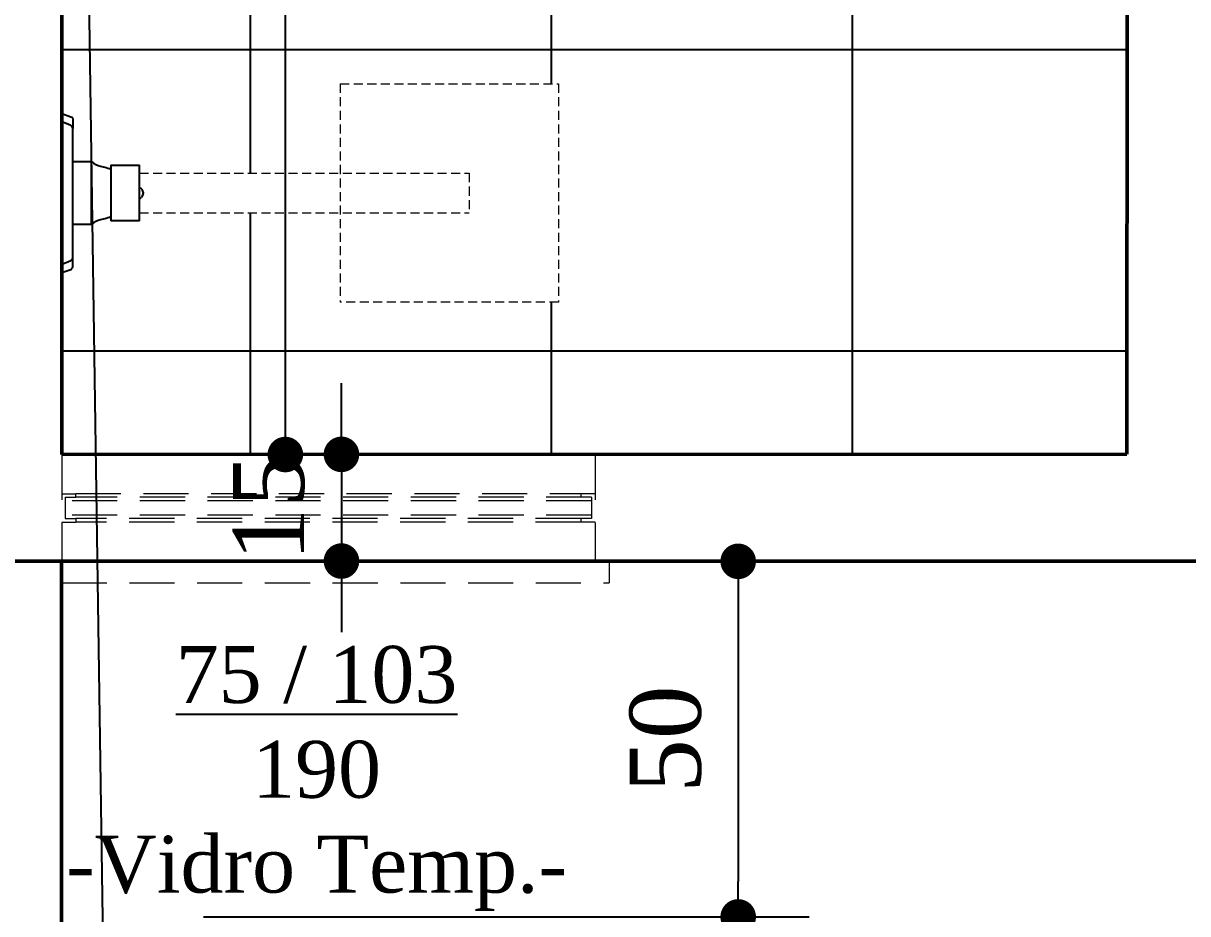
# Model space of a CAD drawing. Header units: centimetres. Extents: x -48696 to 156237, y -5617 to 29024.
# Drawn here: x -44952.4 to -44788.7, y 10111.8 to 10237 of the extents above; entities that cross this region are included whole.
import ezdxf

# ---------------------------------------------------------------- set-up
doc = ezdxf.new("R2010")
doc.units = ezdxf.units.CM
doc.linetypes.add('HIDDEN', pattern=[9.525, 6.35, -3.175])
doc.layers.add('A0 BV', color=7, linetype='Continuous', plot=False)
for name, color, linetype in [('Hachuria - Moveis', 1, 'Continuous'), ('Piso', 55, 'Continuous'), ('Portas-Cotas', 2, 'Continuous')]:
    doc.layers.add(name, color=color, linetype=linetype)
for name, color, linetype, lineweight in [('Parede Baixa', 5, 'Continuous', 50), ('Projeção Janela', 15, 'HIDDEN', 9), ('Projeção Viga', 1, 'HIDDEN', 9)]:
    doc.layers.add(name, color=color, linetype=linetype, lineweight=lineweight)
doc.styles.add('Valéria', font='romantic.ttf', dxfattribs={"height": 10})
doc.dimstyles.new('Cota - 50', dxfattribs={"dimtxt": 10, "dimasz": 5, "dimexe": 10, "dimexo": 20, "dimgap": 5, "dimtad": 1, "dimtxsty": 'Valéria', "dimblk": 'DOT', "dimcen": 0, "dimclrd": 12, "dimclre": 12, "dimclrt": 2, "dimazin": 2, "dimtfac": 1, "dimtix": 1, "dimtmove": 0, "dimatfit": 3, "dimldrblk": 'DOT', "dimfxl": 1, "dimarcsym": 0})

# ---------------------------------------------------------------- blocks, each defined once
blk = doc.blocks.new('_Dot')
at = {"color": 0, "linetype": 'ByBlock', "lineweight": -2}
blk.add_line((-0.5, 0), (-1, 0), dxfattribs=at)
at = {"color": 0, "linetype": 'ByBlock', "const_width": 0.5}
blk.add_lwpolyline([(-0.25, 0, 1), (0.25, 0, 1)], format="xyb", close=True, dxfattribs=at)
blk = doc.blocks.new('*D1687')
at = {"color": 12, "lineweight": -2, "transparency": 16777216}
for p, q in [((-44846.74, 12273.86), (-44711.33, 12337.45)), ((-43585.33, 9916.47), (-44718.26, 12328.67)), ((-43709.57, 9852.6), (-43574.16, 9916.2))]:
    blk.add_line(p, q, dxfattribs=at)
at = {"layer": 'Defpoints', "color": 0, "transparency": 16777216}
for p in [(-44720.39, 12333.2), (-44864.85, 12265.35), (-43727.67, 9844.1)]:
    blk.add_point(p, dxfattribs=at)
at = {"color": 12, "lineweight": -2, "transparency": 16777216, "xscale": 5, "yscale": 5, "zscale": 5}
for p, rotation in [((-44720.39, 12333.2), 115.1577922411707), ((-43583.21, 9911.95), 295.1577922411707)]:
    blk.add_blockref('_Dot', p, dxfattribs=dict(at, rotation=rotation))
at = {"color": 2, "transparency": 16777216, "insert": (-44142.57, 11126.91), "char_height": 10, "attachment_point": 5, "rotation": 295.1578, "style": 'Valéria'}
blk.add_mtext('2675', dxfattribs=at)
blk = doc.blocks.new('*D1733')
at = {"color": 12, "lineweight": -2, "transparency": 16777216}
for p, q in [((-44907.65, 10181.37), (-44907.65, 10186.37)), ((-44825.13, 10176.37), (-44917.65, 10176.37)), ((-44907.65, 10176.37), (-44907.65, 10161.37)), ((-44825.13, 10161.37), (-44917.65, 10161.37)), ((-44907.65, 10156.37), (-44907.65, 10151.37))]:
    blk.add_line(p, q, dxfattribs=at)
at = {"layer": 'Defpoints', "color": 0, "transparency": 16777216}
for p in [(-44805.13, 10176.37), (-44907.65, 10161.37), (-44805.13, 10161.37)]:
    blk.add_point(p, dxfattribs=at)
at = {"color": 12, "lineweight": -2, "transparency": 16777216, "xscale": 5, "yscale": 5, "zscale": 5}
for p, rotation in [((-44907.65, 10176.37), 270), ((-44907.65, 10161.37), 90)]:
    blk.add_blockref('_Dot', p, dxfattribs=dict(at, rotation=rotation))
at = {"color": 2, "transparency": 16777216, "insert": (-44917.84, 10168.87), "char_height": 10, "attachment_point": 5, "rotation": 90, "style": 'Valéria'}
blk.add_mtext('15', dxfattribs=at)
blk = doc.blocks.new('*D1799')
at = {"color": 12, "lineweight": -2, "transparency": 16777216}
for p, q in [((-44926.99, 10161.33), (-44841.86, 10161.33)), ((-44851.86, 10156.33), (-44851.86, 10116.33)), ((-44927.03, 10111.33), (-44841.86, 10111.33))]:
    blk.add_line(p, q, dxfattribs=at)
at = {"layer": 'Defpoints', "color": 0, "transparency": 16777216}
for p in [(-44946.99, 10161.33), (-44947.03, 10111.33), (-44851.86, 10111.33)]:
    blk.add_point(p, dxfattribs=at)
at = {"color": 12, "lineweight": -2, "transparency": 16777216, "xscale": 5, "yscale": 5, "zscale": 5}
for p, rotation in [((-44851.86, 10161.33), 90), ((-44851.86, 10111.33), 270)]:
    blk.add_blockref('_Dot', p, dxfattribs=dict(at, rotation=rotation))
at = {"color": 2, "transparency": 16777216, "insert": (-44862.05, 10136.33), "char_height": 10, "attachment_point": 5, "rotation": 90, "style": 'Valéria'}
blk.add_mtext('50', dxfattribs=at)
blk = doc.blocks.new('*D1734')
at = {"color": 12, "lineweight": -2, "transparency": 16777216}
for p, q in [((-44785.13, 10161.37), (-44775.01, 10161.37)), ((-44785.01, 10156.37), (-44785.01, 9847.37)), ((-44784.66, 9842.37), (-44775.01, 9842.37))]:
    blk.add_line(p, q, dxfattribs=at)
at = {"layer": 'Defpoints', "color": 0, "transparency": 16777216}
for p in [(-44805.13, 10161.37), (-44804.66, 9842.37), (-44785.01, 9842.37)]:
    blk.add_point(p, dxfattribs=at)
at = {"color": 12, "lineweight": -2, "transparency": 16777216, "xscale": 5, "yscale": 5, "zscale": 5}
for p, rotation in [((-44785.01, 10161.37), 90), ((-44785.01, 9842.37), 270)]:
    blk.add_blockref('_Dot', p, dxfattribs=dict(at, rotation=rotation))
at = {"color": 2, "transparency": 16777216, "insert": (-44795.17, 10001.87), "char_height": 10, "attachment_point": 5, "rotation": 90, "style": 'Valéria'}
blk.add_mtext('319', dxfattribs=at)
blk = doc.blocks.new('*D1833')
at = {"layer": 'A0 BV', "color": 12, "lineweight": -2, "transparency": 16777216}
for p, q in [((-44926.85, 10416.35), (-44905.54, 10416.35)), ((-44915.54, 10181.35), (-44915.54, 10411.35)), ((-44926.99, 10176.35), (-44905.54, 10176.35))]:
    blk.add_line(p, q, dxfattribs=at)
at = {"layer": 'Defpoints', "color": 0, "transparency": 16777216}
for p in [(-44946.85, 10416.35), (-44915.54, 10416.35), (-44946.99, 10176.35)]:
    blk.add_point(p, dxfattribs=at)
at = {"layer": 'A0 BV', "color": 12, "lineweight": -2, "transparency": 16777216, "xscale": 5, "yscale": 5, "zscale": 5}
for p, rotation in [((-44915.54, 10416.35), 90), ((-44915.54, 10176.35), 270)]:
    blk.add_blockref('_Dot', p, dxfattribs=dict(at, rotation=rotation))
at = {"layer": 'A0 BV', "color": 2, "transparency": 16777216, "insert": (-44925.66, 10296.35), "char_height": 10, "attachment_point": 5, "rotation": 90, "style": 'Valéria'}
blk.add_mtext('240', dxfattribs=at)

msp = doc.modelspace()

# ---------------------------------------------------------------- hatches: boundary and pattern name
at = {"layer": 'Piso'}
h = msp.add_hatch(dxfattribs=at)
h.set_pattern_fill('ANSI37', color=256, scale=13.333333, angle=45)
h.set_pattern_definition([(90, (-26378.48, -7504.41), (-42.33333, 3e-14), []), (180, (-26378.48, -7504.41), (-3e-14, -42.33333), [])])
h.paths.add_polyline_path([(-44797.20529, 10176.37589), (-44946.99123, 10176.32932), (-44946.96977, 10201.92171), (-44945.27301, 10201.8382), (-44945.42877, 10208.6864), (-44942.79735, 10208.6864), (-44936.04979, 10209.19471), (-44936.04979, 10210.32171), (-44907.82346, 10210.32171), (-44907.82346, 10197.75004), (-44877.14158, 10197.75004), (-44877.14158, 10228.49338), (-44907.82346, 10228.49338), (-44907.82346, 10215.92171), (-44936.04979, 10215.92171), (-44936.04979, 10217.04871), (-44940.0596, 10217.04871), (-44942.79735, 10217.55702), (-44945.42877, 10217.55702), (-44945.47119, 10224.36044), (-44946.96321, 10224.36131), (-44947.00767, 10256.34509), (-44797.15863, 10256.3759)])
h.paths.add_polyline_path([(-44797.15455, 10263.3759), (-44946.94047, 10263.34511), (-44946.94047, 10266.32836), (-44942.71073, 10266.32836), (-44942.71073, 10268.12797), (-44941.71719, 10268.42766), (-44941.44205, 10286.16627), (-44943.8113, 10286.20302), (-44945.01612, 10284.10166), (-44943.5245, 10283.24644), (-44942.71073, 10270.59503), (-44946.93624, 10270.59749), (-44946.91802, 10301.85042), (-44943.47542, 10301.85042), (-44943.47542, 10303.70112), (-44941.61199, 10303.70112), (-44941.61199, 10305.60791), (-44939.57669, 10305.60791), (-44939.57669, 10288.23873), (-44880.35846, 10288.93396), (-44880.35846, 10309.66422), (-44882.90316, 10326.37836), (-44900.38302, 10329.93276), (-44939.57669, 10327.24375), (-44939.57669, 10309.87457), (-44941.71333, 10309.87457), (-44941.71333, 10311.77157), (-44943.63552, 10311.99662), (-44943.7285, 10313.52589), (-44946.91121, 10313.52589), (-44946.89161, 10328.52227), (-44945.88707, 10327.92033), (-44944.4522, 10327.92033), (-44944.74181, 10329.48554), (-44941.92679, 10329.47182), (-44941.94023, 10326.71589), (-44940.54794, 10326.91432), (-44940.31168, 10329.31361), (-44939.8812, 10329.46073), (-44939.32189, 10333.70607), (-44936.82853, 10334.28526), (-44936.82853, 10339.65785), (-44936.82853, 10340.66073), (-44896.89537, 10340.66073), (-44896.85237, 10414.38658), (-44891.54482, 10414.38658), (-44891.54482, 10419.38658), (-44809.54378, 10419.5749), (-44809.53649, 10416.39879), (-44812.53648, 10416.3919), (-44812.36999, 10343.89209), (-44815.86998, 10343.88405), (-44815.81713, 10347.16431), (-44821.57944, 10346.68674), (-44821.57944, 10340.4119), (-44816.15415, 10337.41709), (-44815.50126, 10341.38489), (-44812.36423, 10341.38489), (-44812.35506, 10337.39211), (-44809.35507, 10337.399), (-44809.36425, 10341.39899), (-44805.86426, 10341.40702), (-44805.85705, 10338.2651), (-44801.85549, 10338.2651), (-44800.29671, 10340.87143), (-44800.29671, 10344.52446), (-44801.94594, 10347.08303), (-44806.29258, 10347.08303), (-44805.87, 10343.90702), (-44809.37, 10343.89898), (-44809.5319, 10414.39879), (-44799.53192, 10414.40085), (-44799.53233, 10416.39816), (-44797.06529, 10416.40652)])

# ---------------------------------------------------------------- linework, layer by layer
msp.add_line((-44937.1857, 9842.90048), (-44956.43446, 11130.92449))
at = {"layer": 'Hachuria - Moveis'}
for p, q in [((-44946.96977, 10224.32171), (-44945.69477, 10223.85708)), ((-44946.96977, 10224.32171), (-44946.96977, 10201.92171)), ((-44945.69477, 10223.85708), (-44945.62592, 10223.82232)), ((-44945.62592, 10223.82232), (-44945.56177, 10223.77058)), ((-44945.56177, 10223.77058), (-44945.50668, 10223.70539)), ((-44946.36359, 10222.90416), (-44946.96977, 10223.14252)), ((-44945.69477, 10222.61918), (-44946.36359, 10222.90416)), ((-44945.50668, 10222.44183), (-44945.69477, 10222.61918)), ((-44945.50668, 10223.70539), (-44945.4644, 10223.63119)), ((-44945.4644, 10222.35507), (-44945.50668, 10222.44183)), ((-44945.4644, 10223.63119), (-44945.43783, 10223.55303)), ((-44945.43783, 10222.26369), (-44945.4644, 10222.35507)), ((-44945.43783, 10223.55303), (-44945.42877, 10223.47626)), ((-44945.42877, 10222.17393), (-44945.43783, 10222.26369)), ((-44945.42877, 10223.47626), (-44945.42877, 10222.17393)), ((-44945.42877, 10217.55702), (-44945.42877, 10222.17393)), ((-44945.42877, 10217.55702), (-44942.79735, 10217.55702)), ((-44945.42877, 10208.6864), (-44945.42877, 10217.55702)), ((-44942.79735, 10217.55702), (-44942.5036, 10217.33593)), ((-44942.79735, 10208.6864), (-44942.79735, 10217.55702)), ((-44942.5036, 10217.33593), (-44942.19318, 10217.14957)), ((-44942.19318, 10217.14957), (-44941.86692, 10216.9987)), ((-44941.86692, 10216.9987), (-44941.5248, 10216.88156)), ((-44941.5248, 10216.88156), (-44941.16638, 10216.7999)), ((-44941.16638, 10216.7999), (-44940.93829, 10216.7547)), ((-44940.93829, 10216.7547), (-44940.71358, 10216.69838)), ((-44940.71358, 10216.69838), (-44940.49222, 10216.63103)), ((-44940.49222, 10216.63103), (-44940.27422, 10216.55265)), ((-44940.27422, 10216.55265), (-44940.0596, 10216.46316)), ((-44940.0596, 10217.04871), (-44936.04979, 10217.04871)), ((-44940.0596, 10217.04871), (-44940.0596, 10216.46316)), ((-44940.0596, 10216.46316), (-44940.0596, 10209.78026)), ((-44936.04979, 10213.93233), (-44936.04979, 10217.04871)), ((-44936.03037, 10213.92428), (-44936.04979, 10213.93233)), ((-44936.04979, 10212.3111), (-44936.04979, 10213.93233)), ((-44935.90986, 10213.85043), (-44936.03037, 10213.92428)), ((-44936.04979, 10212.3111), (-44936.03037, 10212.31914)), ((-44936.04979, 10209.19471), (-44936.04979, 10212.3111)), ((-44935.90986, 10212.39299), (-44936.03037, 10212.31914)), ((-44935.90986, 10213.85043), (-44935.80238, 10213.75863)), ((-44935.90986, 10212.39299), (-44935.80238, 10212.48479)), ((-44935.71058, 10213.65116), (-44935.80238, 10213.75863)), ((-44935.71058, 10212.59226), (-44935.80238, 10212.48479)), ((-44935.71058, 10213.65116), (-44935.63673, 10213.53064)), ((-44935.71058, 10212.59226), (-44935.63673, 10212.71278)), ((-44935.58264, 10213.40006), (-44935.63673, 10213.53064)), ((-44935.63673, 10212.71278), (-44935.58264, 10212.84336)), ((-44935.54965, 10213.26262), (-44935.58264, 10213.40006)), ((-44935.54965, 10212.9808), (-44935.58264, 10212.84336)), ((-44935.54965, 10213.26262), (-44935.53856, 10213.12171)), ((-44935.54965, 10212.9808), (-44935.53856, 10213.12171)), ((-44942.19336, 10209.09318), (-44942.50364, 10208.90746)), ((-44941.86711, 10209.24464), (-44942.19336, 10209.09318)), ((-44941.52485, 10209.36184), (-44941.86711, 10209.24464)), ((-44941.16638, 10209.44352), (-44941.52485, 10209.36184)), ((-44940.93829, 10209.48872), (-44941.16638, 10209.44352)), ((-44940.71358, 10209.54504), (-44940.93829, 10209.48872)), ((-44940.49222, 10209.61239), (-44940.71358, 10209.54504)), ((-44940.27422, 10209.69077), (-44940.49222, 10209.61239)), ((-44940.0596, 10209.78026), (-44940.27422, 10209.69077)), ((-44940.0596, 10209.78026), (-44940.0596, 10209.19471)), ((-44936.04979, 10209.19471), (-44940.0596, 10209.19471)), ((-44942.79735, 10208.6864), (-44945.42877, 10208.6864)), ((-44945.42877, 10204.0695), (-44945.42877, 10208.6864)), ((-44942.50364, 10208.90746), (-44942.79735, 10208.6864)), ((-44946.96977, 10203.1009), (-44946.36359, 10203.33926)), ((-44946.36359, 10203.33926), (-44945.69477, 10203.62424)), ((-44945.69477, 10203.62424), (-44945.50668, 10203.8016)), ((-44945.62592, 10202.4211), (-44945.56177, 10202.47284)), ((-44945.56177, 10202.47284), (-44945.50668, 10202.53803)), ((-44945.50668, 10203.8016), (-44945.4644, 10203.88835)), ((-44945.50668, 10202.53803), (-44945.4644, 10202.61223)), ((-44945.4644, 10203.88835), (-44945.43783, 10203.97973)), ((-44945.4644, 10202.61223), (-44945.43783, 10202.69039)), ((-44945.43783, 10203.97973), (-44945.42877, 10204.0695)), ((-44945.43783, 10202.69039), (-44945.42877, 10202.76716)), ((-44945.42877, 10202.76716), (-44945.42877, 10204.0695)), ((-44946.96977, 10201.92171), (-44945.69477, 10202.38634)), ((-44945.69477, 10202.38634), (-44945.62592, 10202.4211))]:
    msp.add_line(p, q, dxfattribs=at)
at = {"layer": 'Parede Baixa'}
for p, q in [((-44946.99123, 10176.32932), (-44946.85122, 10416.37572)), ((-44797.20529, 10176.37589), (-44797.06529, 10416.40652)), ((-44946.99122, 10176.34509), (-44797.20529, 10176.37589)), ((-44732.09117, 10161.37594), (-44971.62903, 10161.33947))]:
    msp.add_line(p, q, dxfattribs=at)
at = {"layer": 'Parede Baixa', "color": 4}
msp.add_line((-44947.1857, 9842.90048), (-44946.99997, 10161.32931), dxfattribs=at)
at = {"layer": 'Projeção Janela', "linetype": 'HIDDEN', "ltscale": 0.2}
for p, q in [((-44907.82346, 10228.49338), (-44877.14158, 10228.49338)), ((-44907.82346, 10228.49338), (-44907.82346, 10197.75004)), ((-44877.14158, 10228.49338), (-44877.14158, 10197.75004)), ((-44936.04979, 10215.92171), (-44889.68252, 10215.92171)), ((-44889.68252, 10215.92171), (-44889.68252, 10210.32171)), ((-44936.04979, 10210.32171), (-44889.68252, 10210.32171)), ((-44877.14158, 10197.75004), (-44907.82346, 10197.75004))]:
    msp.add_line(p, q, dxfattribs=at)
at = {"layer": 'Projeção Viga'}
for p, q in [((-44946.99123, 10176.32932), (-44946.99123, 10161.32932)), ((-44871.99123, 10176.32932), (-44871.99123, 10161.32932)), ((-44946.99123, 10170.82932), (-44944.99123, 10170.82932)), ((-44946.49123, 10170.32932), (-44946.49123, 10167.32932)), ((-44946.49123, 10170.32932), (-44944.99123, 10170.32932)), ((-44872.49123, 10169.82932), (-44946.49123, 10169.82932)), ((-44944.99123, 10170.32932), (-44944.99123, 10170.82932)), ((-44871.99123, 10170.82932), (-44944.99123, 10170.82932)), ((-44872.49123, 10170.32932), (-44944.99123, 10170.32932)), ((-44873.99123, 10170.82932), (-44873.99123, 10170.32932)), ((-44872.49123, 10170.32932), (-44872.49123, 10167.32932)), ((-44946.99123, 10166.82932), (-44944.99123, 10166.82932)), ((-44872.49123, 10167.82932), (-44946.49123, 10167.82932)), ((-44946.49123, 10167.32932), (-44944.99123, 10167.32932)), ((-44944.99123, 10167.32932), (-44944.99123, 10166.82932)), ((-44873.99123, 10167.32932), (-44944.99123, 10167.32932)), ((-44873.99123, 10166.82932), (-44944.99123, 10166.82932)), ((-44872.49123, 10167.32932), (-44873.99123, 10167.32932)), ((-44873.99123, 10167.32932), (-44873.99123, 10166.82932)), ((-44871.99123, 10166.82932), (-44873.99123, 10166.82932)), ((-44869.99123, 10161.32932), (-44869.99123, 10158.32932)), ((-44946.99123, 10158.32932), (-44869.99123, 10158.32932))]:
    msp.add_line(p, q, dxfattribs=at)

# ---------------------------------------------------------------- texts
at = {"layer": 'Portas-Cotas', "insert": (-44986.14584, 10149.42295), "char_height": 8, "attachment_point": 1, "style": 'Valéria'}
msp.add_mtext_dynamic_manual_height_columns('\\pxqc;{\\L75 / 103\\P}190\\P-Vidro Temp.-', width=150, gutter_width=50, heights=[0], dxfattribs=at)

# ---------------------------------------------------------------- dimensions: what is measured, and where the dimension line sits
dim = msp.add_aligned_dim(p1=(-43727.66854, 9844.10105), p2=(-44864.84549, 12265.35324), distance=-159.59861, dimstyle='Cota - 50')
dim.commit()
dim.dimension.update_dxf_attribs({"geometry": '*D1687', "text_midpoint": (-44142.57239, 11126.90741)})
for base, p1, p2, picture, middle in [((-44907.65178, 10161.37426), (-44805.12929, 10176.37426), (-44805.1262, 10161.37426), '*D1733', (-44917.84408, 10168.87426)), ((-44851.8601, 10111.32931), (-44946.99123, 10161.32932), (-44947.02914, 10111.32931), '*D1799', (-44862.05241, 10136.32931)), ((-44785.00521, 9842.3746), (-44805.1262, 10161.37426), (-44804.66113, 9842.3746), '*D1734', (-44795.16793, 10001.87443))]:
    dim = msp.add_linear_dim(base=base, p1=p1, p2=p2, angle=90, dimstyle='Cota - 50')
    dim.commit()
    dim.dimension.update_dxf_attribs({"geometry": picture, "text_midpoint": middle})
at = {"layer": 'A0 BV'}
dim = msp.add_linear_dim(base=(-44915.54463, 10416.34505), p1=(-44946.99122, 10176.34509), p2=(-44946.85124, 10416.34505), angle=90, dimstyle='Cota - 50', dxfattribs=at)
dim.commit()
dim.dimension.update_dxf_attribs({"geometry": '*D1833', "text_midpoint": (-44925.65557, 10296.34507)})

doc.saveas('drawing.dxf')
